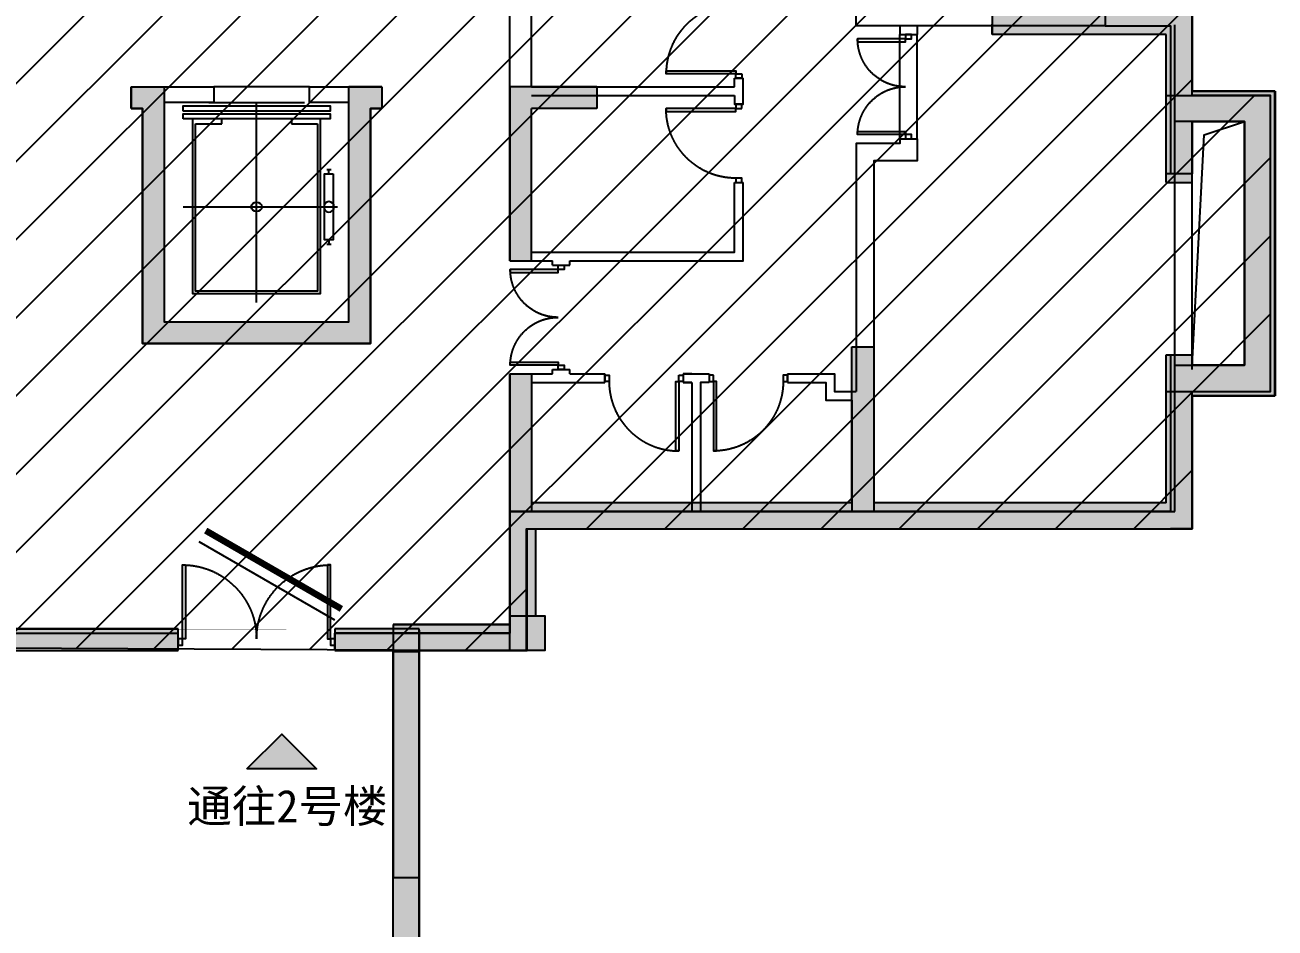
# Model space of a CAD drawing. Header units: millimetres. Extents: x -248992 to 1906102, y -24098 to 332602.
# Drawn here: x 912787 to 927147, y 199823 to 210200 of the extents above; entities that cross this region are included whole.
import ezdxf
from ezdxf.enums import TextEntityAlignment as Align
from ezdxf.xclip import XClip

# ---------------------------------------------------------------- set-up
doc = ezdxf.new("R2010")
doc.units = ezdxf.units.MM
doc.header["$LTSCALE"] = 100
doc.header["$XCLIPFRAME"] = 0
doc.linetypes.add('XG-130-CORE-B1F(right-6900)$0$XG-14CORE-SF$0$X1-CORE-SF$0$HIDDEN2', pattern=[4.762499999999999, 3.175, -1.5875])
for name, color, linetype in [('-ACO-TTLB', 153, 'Continuous'), ('2#-HW-B1F$0$S-HATCH-X', 251, 'Continuous'), ('2#-HW-B1F$0$S-WALL-S', 4, 'Continuous'), ('2#-W-B1F$0$S-COLUMN-S', 2, 'Continuous'), ('2#-W-B1F$0$S-WALL-S', 4, 'Continuous'), ('A-HATCH', 251, 'Continuous'), ('A-ROOM-IDEN', 31, 'Continuous'), ('A-WIND-IDEN', 244, 'Continuous'), ('A6-DK-renfang-B1F$0$-ACO-LINE', 137, 'Continuous'), ('A6-DK-renfang-B1F$0$PUB_HATCH', 8, 'Continuous'), ('A6-DK-renfang-B1F$0$WALL', 9, 'Continuous'), ('A6-W-B1$0$S-WALL-S', 4, 'Continuous'), ('X2-B1F$0$A-CONC', 30, 'Continuous'), ('X2-B1F$0$A-HOLE-FLOR', 242, 'Continuous'), ('X2-B1F$0$A-WALL', 2, 'Continuous'), ('X2-B1F$0$xref(dwg引用图层)', 7, 'Continuous'), ('XA6-130-S-B1F$0$A-CONC', 30, 'Continuous'), ('XA6-130-S-B1F$0$A-DOOR', 190, 'Continuous'), ('XA6-130-S-B1F$0$A-STAIR', 142, 'Continuous'), ('XA6-130-S-B1F$0$A-WALL', 2, 'Continuous'), ('XG-130-CORE-B1F(right-6900)$0$A-DOOR', 190, 'Continuous'), ('XG-130-CORE-B1F(right-6900)$0$A-EVTR', 193, 'Continuous'), ('XG-130-CORE-B1F(right-6900)$0$A-HOLE-FLOR', 242, 'Continuous'), ('XG-130-CORE-B1F(right-6900)$0$A-SILL', 135, 'Continuous'), ('XG-130-CORE-B1F(right-6900)$0$A-STAIR', 142, 'Continuous'), ('XG-130-CORE-B1F(right-6900)$0$A-WALL', 2, 'Continuous'), ('XG-130-CORE-B1F(right-6900)$0$XG-14CORE-SF$0$A-STAIR', 142, 'Continuous'), ('XG-130-CORE-B1F(right-6900)$0$XG-14CORE-SF$0$X1-CORE-SF$0$A-INDEX', 134, 'Continuous'), ('XG-130-CORE-B1F(right-6900)$0$XG-14CORE-SF$0$X1-CORE-SF$0$A-RAIL', 55, 'Continuous'), ('XG-130-CORE-B1F(right-6900)$0$XG-14CORE-SF$0$X1-CORE-SF$0$A-STAIR', 142, 'Continuous'), ('XG-130-CORE-B1F(right-6900)$0$XU-3A-28F-SF$0$A-WIND', 126, 'Continuous'), ('xref(dwg引用图层)', 7, 'Continuous')]:
    doc.layers.add(name, color=color, linetype=linetype)
doc.layers.add('2#-HW-B1F$0$S-EDIT', color=241, linetype='Continuous', plot=False)
doc.layers.add('XG-130-CORE-B1F(right-6900)$0$XG-14CORE-SF$0$X1-CORE-SF$0$-ACO-PLTW', color=220, linetype='XG-130-CORE-B1F(right-6900)$0$XG-14CORE-SF$0$X1-CORE-SF$0$HIDDEN2', plot=False)
doc.styles.add('华文细黑', font='STXIHEI.TTF')

# ---------------------------------------------------------------- blocks, each defined once
blk = doc.blocks.new('*U104')
at = {"linetype": 'ByBlock', "lineweight": -2}
for points in [[(85, 885), (85, 35), (50, 35), (50, 885)], [(1715, 885), (1715, 35), (1750, 35), (1750, 885)], [(0, 35), (50, 35), (50, -35), (0, -35)], [(1750, 35), (1800, 35), (1800, -35), (1750, -35)]]:
    blk.add_lwpolyline(points, close=True, dxfattribs=at)
for centre, start, end in [((50, 35), 0, 90.00000000000001), ((1750, 35), 90.00000000000001, 180)]:
    blk.add_arc(centre, 850, start, end, dxfattribs=at)
blk = doc.blocks.new('*U105')
at = {"linetype": 'ByBlock', "lineweight": -2}
for points in [[(85, 585), (85, 35), (50, 35), (50, 585)], [(1115, 585), (1115, 35), (1150, 35), (1150, 585)], [(0, 35), (50, 35), (50, -35), (0, -35)], [(1150, 35), (1200, 35), (1200, -35), (1150, -35)]]:
    blk.add_lwpolyline(points, close=True, dxfattribs=at)
for centre, start, end in [((50, 35), 0, 90), ((1150, 35), 90, 180)]:
    blk.add_arc(centre, 550, start, end, dxfattribs=at)
blk = doc.blocks.new('*U100')
for points in [[(-900, 35), (-850, 35), (-850, -35), (-900, -35)], [(-50, 35), (0, 35), (0, -35), (-50, -35)], [(-85, -834.9999999999997), (-85, -35), (-50, -35), (-50, -834.9999999999997)]]:
    blk.add_lwpolyline(points, close=True)
blk.add_arc((-50, -35), 800, 180, 269.9999999999999)
blk = doc.blocks.new('*U98')
for points in [[(-815, 834.9999999999997), (-815, 35), (-850, 35), (-850, 834.9999999999997)], [(-850, -35), (-900, -35), (-900, 35), (-850, 35)], [(0, -35), (-50, -35), (-50, 35), (0, 35)]]:
    blk.add_lwpolyline(points, close=True)
blk.add_arc((-850, 35), 800, 7.016709298534877e-15, 90)
blk = doc.blocks.new('*U95')
at = {"linetype": 'ByBlock', "lineweight": -2}
for points in [[(0, -35), (50, -35), (50, 35), (0, 35)], [(1150, -35), (1200, -35), (1200, 35), (1150, 35)], [(85, -585), (85, -35), (50, -35), (50, -585)], [(1115, -585), (1115, -35), (1150, -35), (1150, -585)]]:
    blk.add_lwpolyline(points, close=True, dxfattribs=at)
for centre, start, end in [((50, -35), 270, 0), ((1150, -35), 180, 270)]:
    blk.add_arc(centre, 550, start, end, dxfattribs=at)
blk = doc.blocks.new('XA6-130-S-B1F')
at = {"layer": 'XA6-130-S-B1F$0$A-CONC'}
blk.add_lwpolyline([(32830.00000000006, 110.0000000001164), (34839.99999999988, 110.0000000001164), (34839.99999999988, 1510.000000000087), (42480, 1510.000000000087)], dxfattribs=at)
at = {"layer": 'XA6-130-S-B1F$0$A-STAIR'}
for points in [[(39319.99997197086, 5790.000000000116), (39320.00000934291, 6990.000000000116)], [(39520.00000934291, 5790.000000000116), (39520.00004671491, 6990.000000000116)]]:
    blk.add_lwpolyline(points, dxfattribs=at)
at = {"layer": 'XA6-130-S-B1F$0$A-WALL'}
for points in [[(33129.99999999965, 13189.99999999994), (36830.00000627944, 13189.99999999994), (36830.00000627944, 12090.00000000012), (38769.99999999988, 12090.00000000012), (38769.99999999988, 10289.99999999994), (41679.99999999983, 10289.99999999994), (41679.99999999983, 7090.000000000116), (42429.99999999988, 7090.000000000116), (42429.99999999988, 5388.870048981567)], [(34839.99999999994, 6390.000000000466), (34839.99999999994, 7639.999996917817)], [(35089.99999999994, 6390.000000000466), (35089.99999999994, 7639.999996917817)], [(41679.99999999965, 7090.000000000116), (38819.99999999983, 7090.000000000116), (38819.99999999983, 7290.000000000116)], [(39319.99999999971, 7090.000000000116), (39319.99999999971, 6990.000000000116)], [(39519.99999999971, 7090.000000000116), (39519.99999999971, 6990.000000000116)], [(39319.99999999971, 6990.000000000116), (39519.99999999971, 6990.000000000116)], [(37419.99996679393, 6290.000000000466), (37419.99996679393, 6190.000000000466), (37519.99996679393, 6190.000000000466), (37519.99997049267, 6490.000000000466)], [(37419.9999667941, 6390.000000000466), (37419.9999667941, 6490.000000000466)], [(37419.99996679393, 6490.000000000466), (37519.99996679393, 6490.000000000466)], [(30489.99999169912, 6390), (30489.99999169912, 6140.000000000116)], [(30489.99999169912, 6390), (30869.99999999983, 6390)], [(33370.00000830088, 6390), (32990, 6390)], [(33370.00000830088, 6390), (33370.00000830088, 6140.000000000116)], [(35089.99999999983, 6390.000000000466), (37419.9999667941, 6390.000000000466)], [(30869.99999999983, 6210), (30869.99999999994, 3690), (32989.99999999988, 3690), (32989.99999999988, 6210)], [(35089.99999999983, 6290.000000000466), (37419.9999667941, 6290.000000000466)], [(35089.99999999983, 6290), (37419.9999667941, 6290)], [(37419.9999667941, 6290.000000000466), (37419.9999667941, 6190.000000000466), (37519.9999667941, 6190.000000000466), (37519.9999667941, 6290)], [(30489.99999169912, 6140.000000000116), (30619.99999999988, 6140.000000000116)], [(33370.00000830088, 6140.000000000116), (33240.00000000006, 6140.000000000116)], [(39319.99999999971, 5790.000000000116), (39319.99999999971, 5740.000000000116), (38819.99999999971, 5740.000000000116), (38819.99999999971, 2890)], [(39519.99999999971, 5790.000000000116), (39519.99999999971, 5540.000000000116), (39019.99999999971, 5540.000000000116), (39019.99999999971, 1510.000000000087)], [(39319.99999999971, 5790.000000000116), (39519.99999999971, 5790.000000000116)], [(35089.99999998591, 4490.000000000116), (37419.99996679393, 4490.000000000116), (37419.99996679393, 5290.000000000466)], [(35529.99999438907, 4390.000000000116), (37519.99996679393, 4390.000000000116), (37519.99996679393, 5290.000000000466)], [(37419.99996679393, 5290.000000000466), (37519.99996679393, 5290.000000000466)], [(37419.9999667941, 5290.000000000466), (37519.9999667941, 5290.000000000466)], [(35089.99999998591, 4390.000000000116), (35329.99999438907, 4390.000000000116)], [(35329.99999438907, 4340), (35329.99999438907, 4390.000000000116)], [(35329.99999438907, 4340), (35529.99999438907, 4340)], [(35529.99999438907, 4340), (35529.99999438907, 4390.000000000116)], [(42429.99999999988, 3310.000000000116), (42429.99999999988, 1510.000000000116), (34839.99998877832, 1510.000000000146), (34839.99998877832, 110.0000000001164), (32829.99999999988, 110.0000000001164)], [(34839.99998877849, 3090), (35329.99999438907, 3090)], [(34839.99998877849, 3090), (34839.99998877849, 1510.000000000116)], [(35329.99999438907, 3090), (35329.99999438907, 3140)], [(35329.99999438907, 3140), (35529.99999438907, 3140)], [(35529.99999438907, 3090), (35529.99999438907, 3140)], [(35529.99999438907, 3090), (35929.99999438925, 3090)], [(35929.99999438925, 3090), (35929.99999438925, 2990)], [(36829.99999438925, 3090), (37129.99999438925, 3090)], [(36829.99999438925, 3090), (36829.99999438925, 2990)], [(36929.99999438925, 3090), (36829.99999438925, 3090)], [(37129.99999438925, 3090), (37129.99999438925, 2990)], [(38029.99999438925, 3090), (38029.99999438925, 2990)], [(38029.99999438925, 3090), (38569.99999999971, 3090), (38569.99999999971, 2890), (38819.99999999971, 2890)], [(35089.99999999977, 2990), (35929.99999438925, 2990)], [(35089.99999999977, 2990), (35089.99999999977, 1510.000000000116)], [(36829.99999438925, 2990), (36929.99999438925, 2990)], [(36929.99999438925, 2990), (36829.99999438925, 2990)], [(36929.99999438925, 2990), (36929.99999438925, 1510.000000000116)], [(37129.99999438925, 2990), (37029.99999438925, 2990), (37029.99999438925, 1510.000000000116)], [(38029.99999438925, 2990), (38469.99999999971, 2990), (38469.99999999971, 2790), (38770.00000000012, 2790), (38770.00000000012, 1510.000000000087)], [(11549.99999999994, 110.0000000001455), (13560, 110.0000000001746), (13560, 1510.000000000116), (29020.00001122133, 1510.000000000058), (29020.00001122133, 110.0000000001455), (31030.00000000006, 110.0000000001164)], [(11549.99999999994, -89.99999999985448), (13760, -89.99999999982538), (13760, 1310.000000000116), (28820.00001122133, 1310.000000000058), (28820.00001122133, -89.99999999985448), (31030.00000000006, -89.99999999988358)], [(32830.00000000006, -89.99999999988358), (35039.99999999988, -89.99999999988358), (35039.99999999988, 1310.000000000087), (42680, 1310.000000000087)], [(31029.99999999988, -89.99999999982538), (31029.99999999988, 110.0000000001746)], [(32829.99999999988, -89.99999999982538), (32829.99999999988, 110.0000000001746)]]:
    blk.add_lwpolyline(points, dxfattribs=at)
at = {"layer": 'XA6-130-S-B1F$0$A-DOOR', "rotation": 90}
blk.add_blockref('*U98', (37469.99996679393, 7390.000000000466), dxfattribs=at)
at = {"layer": 'XA6-130-S-B1F$0$A-DOOR', "xscale": -1}
for name, p, rotation in [('*U105', (39419.99999999971, 6990.000000000116), 90), ('*U98', (37469.9999667941, 5290.000000000466), 90), ('*U95', (35429.99999438907, 3140), 270)]:
    blk.add_blockref(name, p, dxfattribs=dict(at, rotation=rotation))
at = {"layer": 'XA6-130-S-B1F$0$A-DOOR'}
blk.add_blockref('*U100', (36829.99999438925, 3040), dxfattribs=at)
at = {"layer": 'XA6-130-S-B1F$0$A-DOOR', "xscale": -1}
for name, p in [('*U100', (37129.99999438925, 3040)), ('*U104', (32829.99999999988, 10.00000000017462))]:
    blk.add_blockref(name, p, dxfattribs=at)
blk = doc.blocks.new('*U111')
for p, q in [((-25, 2.619345e-10), (-25.00000000000003, 500)), ((24.99999999988359, 2.619345e-10), (24.99999999988356, 500))]:
    blk.add_line(p, q)
for points in [[(24.99999999988356, 500), (-25.00000000011645, 500), (-25.00000000011645, 450.0000000000146), (24.99999999988356, 450.0000000000146)], [(24.99999999988356, 500), (-25.00000000011645, 500), (-25.00000000011645, 450.0000000000146), (24.99999999988356, 450.0000000000146)], [(21.99999999988356, 497), (-22.00000000011644, 497), (-22.00000000011644, 453.0000000000146), (21.99999999988356, 453.0000000000146)], [(21.99999999988356, 497), (-22.00000000011644, 497), (-22.00000000011644, 453.0000000000146), (21.99999999988356, 453.0000000000146)], [(15.99999999534339, 395.0000000000073), (12.99999999580905, 395.0000000000073), (12.99999999580905, 398.9013705176549), (-16.00000000488944, 445.0000000000073), (-16.00000000488944, 450.0000000000218), (-13.00000000488944, 450.0000000000073), (-13.00000000488944, 446.0987830509475), (15.99999999580905, 399.9999999995125), (15.99999999580905, 395.0000000000073)], [(15.99999999534339, 295.0000000000073), (12.99999999580905, 295.0000000000073), (12.99999999580905, 298.9013705176549), (-16.00000000488944, 345.0000000000073), (-16.00000000488944, 350.0000000000218), (-13.00000000488944, 350.0000000000073), (-13.00000000488944, 346.0987830509475), (15.99999999580905, 299.9999999995125), (15.99999999580905, 295.0000000000073)], [(15.99999999534339, 195.0000000000073), (12.99999999580905, 195.0000000000073), (12.99999999580905, 198.9013705176549), (-16.00000000488944, 245.0000000000073), (-16.00000000488944, 250.0000000000218), (-13.00000000488944, 250.0000000000073), (-13.00000000488944, 246.0987830509475), (15.99999999580905, 199.9999999995125), (15.99999999580905, 195.0000000000073)], [(15.99999999534339, 95.00000000000728), (12.99999999580905, 95.00000000000728), (12.99999999580905, 98.90137051765487), (-16.00000000488944, 145.0000000000073), (-16.00000000488944, 150.0000000000218), (-13.00000000488944, 150.0000000000073), (-13.00000000488944, 146.0987830509475), (15.99999999580905, 99.99999999951251), (15.99999999580905, 95.00000000000728)], [(24.99999999988359, 0), (-25, 0), (-25, 50), (24.99999999988359, 50)], [(24.99999999988359, 0), (-25, 0), (-25, 50), (24.99999999988359, 50)], [(21.99999999988358, 3), (-22, 3), (-22, 47), (21.99999999988358, 47)], [(21.99999999988358, 3), (-22, 3), (-22, 47), (21.99999999988358, 47)]]:
    blk.add_lwpolyline(points, close=True)
blk = doc.blocks.new('*U112')
for points in [[(-1100, -35), (-1050, -35), (-1050, 35), (-1100, 35)], [(-50, -35), (0, -35), (0, 35), (-50, 35)], [(-85, -1035), (-85, -35), (-50, -35), (-50, -1035)]]:
    blk.add_lwpolyline(points, close=True)
blk.add_arc((-50, -35), 1000, 180, 269.9999999999999)
blk = doc.blocks.new('XG-130-CORE-B1F(right-6900)$0$DT-YL')
for p, q in [((13512.46400672704, 6200), (12412.46400672704, 6200)), ((12962.46400672704, 3900), (12962.46400672701, 6200.000000000004)), ((12562.46400672704, 5955), (12262.46400672701, 5955)), ((12562.46400672704, 6010), (12562.46400672704, 5955)), ((13362.46400672704, 5955), (13362.46400672704, 6010)), ((13662.46400672704, 5955), (13362.46400672704, 5955)), ((12156.46400672701, 5429.999999999956), (12106.46400672701, 5430.000000000015)), ((12131.46400672701, 5379.999999999985), (12131.46400672701, 5430.000000000015)), ((13806.46397721576, 5000), (12031.46400672701, 5000)), ((12131.46400672701, 4620.000000000044), (12131.46400672701, 4570.000000000015)), ((12156.46400672701, 4570.000000000073), (12106.46400672701, 4570.000000000015))]:
    blk.add_line(p, q)
for points in [[(13806.46397721575, 6100), (13806.46397721575, 6160), (12118.46400672704, 6160), (12118.46400672704, 6100)], [(13806.46397721575, 6010), (13806.46397721575, 6070), (12118.46400672704, 6070), (12118.46400672704, 6010)], [(12081.46400672701, 5379.999999999985), (12081.46400672701, 4620.000000000073), (12181.46400672701, 4620.000000000073), (12181.46400672701, 5379.999999999956)]]:
    blk.add_lwpolyline(points, close=True)
for points in [[(12231.46400672701, 6010), (12231.46400672701, 4000), (13693.46400672704, 4000), (13693.46400672704, 6010)], [(12262.46400672701, 5955), (12262.46400672701, 4030), (13662.46400672704, 4030), (13662.46400672704, 5955)]]:
    blk.add_lwpolyline(points)
blk.add_circle((12131.23673400112, 5000.000000000015), 60)
at = {"extrusion": (0, 0, -1)}
blk.add_ellipse((12962.46400672701, 5000), major_axis=(60.06406158313621, 1.263541661968611e-09), ratio=0.9189189187334816, start_param=4.712388980384457, end_param=10.99557428756404, dxfattribs=at)
blk = doc.blocks.new('*U113')
at = {"linetype": 'ByBlock', "lineweight": -2}
for points in [[(322.2361107568195, 257.738636073771), (74.74873734152789, 10.25126265847939), (50, 35), (297.4873734152916, 282.4873734152916)], [(477.7638892431805, 257.738636073771), (725.2512626584721, 10.25126265847939), (750, 35), (502.5126265847084, 282.4873734152916)], [(0, 35), (50, 35), (50, -35), (0, -35)], [(800, 35), (750, 35), (750, -35), (800, -35)]]:
    blk.add_lwpolyline(points, close=True, dxfattribs=at)
for centre, start, end in [((50, 35), 0, 45.0000000003684), ((750.0000000000001, 35), 134.9999999999263, 180)]:
    blk.add_arc(centre, 350.0000000010794, start, end, dxfattribs=at)
blk = doc.blocks.new('XG-130-CORE-B1F(right-6900)')
at = {"const_width": 0.25}
blk.add_lwpolyline([(8239.6250248992, 9009.888601493614, 1), (8240.3750248992, 9009.888601493614, 1)], format="xyb", close=True, dxfattribs=at)
at = {"layer": 'XG-130-CORE-B1F(right-6900)$0$A-HOLE-FLOR'}
blk.add_lwpolyline([(8940.000006630959, 11989.99999999953), (9550.000000014377, 11989.99999999953), (9550.000000014377, 9269.99999999941), (8940.000006630959, 9269.99999999941)], close=True, dxfattribs=at)
blk.add_lwpolyline([(9550.000000014377, 11989.99999999953), (9072.907532462355, 11849.04752822249), (8940.000006630959, 9289.99999999941)], dxfattribs=at)
at = {"layer": 'XG-130-CORE-B1F(right-6900)$0$A-SILL'}
for points in [[(8995.000000000058, 9010), (9495.000000000058, 9010)], [(8995.000000000058, 8910), (9495.000000000058, 8910)]]:
    blk.add_lwpolyline(points, dxfattribs=at)
at = {"layer": 'XG-130-CORE-B1F(right-6900)$0$A-STAIR'}
for points in [[(10850, 9010), (9750, 9010)], [(10039.99999998591, 6390.000000000007), (11139.99999998591, 6390.000000000007)]]:
    blk.add_lwpolyline(points, dxfattribs=at)
at = {"layer": 'XG-130-CORE-B1F(right-6900)$0$A-WALL'}
for p, q in [((12659.99999999974, 14759.99999999999), (12660.00000000582, 12290.00000000024)), ((12360, 14459.99999999999), (12360.00000000006, 9189.999999999993)), ((10900, 9190), (10900, 9010)), ((11000, 9090), (11000, 8910)), ((10850, 9010), (10850, 8910))]:
    blk.add_line(p, q, dxfattribs=at)
for points in [[(8689.99999998536, 11740.00000000017), (8689.99999998536, 12290.00000000006), (9450, 12290), (9450, 14760), (12659.99999999974, 14759.99999999999)], [(12360, 14459.99999999999), (9750, 14460), (9750, 8990)], [(9495.000000000058, 9010), (9550.000000000116, 9010), (9550.000000000116, 11990), (8940, 11990), (8940, 9010.000000000007), (8995.000000000058, 9010), (8995.000000000058, 8909.999999997788)], [(12560.00000000006, 11990.00000000007), (12560.00000000006, 9400.000000000116)], [(12360.00000000006, 9189.999999999993), (10900, 9190)], [(11909.99999999994, 7690), (11909.99999999994, 7990), (12010.00000000006, 7990), (12010.00000000006, 7890), (13059.99999999994, 7890), (13059.99999999994, 9019.999999999993), (12010.00000000006, 9020), (12010.00000000006, 8790), (11910.00000000006, 8790), (11910.00000000006, 9090), (11000, 9090)], [(9390.000000000058, 7890), (8940.000000000058, 7890), (8940.000000000058, 7989.999999999913), (8840.000000000058, 7990), (8840.000000000058, 7890), (8240.000000000058, 7890), (8240.000000000058, 9020.000000000116), (8840.000000000058, 9020.000000000116), (8840.000000000058, 8790), (8940.000000000058, 8790), (8940.000000000058, 8909.999999997788), (8995.000000000058, 8909.999999997788)], [(9495.000000000058, 9010), (9495.000000000058, 8910), (9750, 8910), (9750, 8990), (9750, 8990)], [(10900, 9010), (10850, 9010)], [(11000, 8910), (10850, 8910)], [(11709.99999998591, 6390.000000000007), (11139.99999998591, 6390.000000000007), (11139.99999998591, 6210.000000000007), (11709.99999998568, 6210.000000000007), (11709.99999998568, 3690.000000000487), (9589.999999985681, 3690.000000000487), (9589.999999985681, 6210.000000000007), (10039.99999998591, 6210.000000000007), (10039.99999998591, 6390.000000000007), (9589.999999985914, 6390.000000000007)], [(12090.00000830085, 6140.000000000487), (11959.99999998568, 6140.000000000487), (11959.99999998568, 3440.000000000487), (9339.999999985681, 3440.000000000487), (9339.999999985681, 6140.000000000487), (9209.999991699093, 6140.000000000487)]]:
    blk.add_lwpolyline(points, dxfattribs=at)
at = {"layer": 'XG-130-CORE-B1F(right-6900)$0$XG-14CORE-SF$0$A-STAIR'}
for p, q in [((8840.000000000058, 8790), (8840.000000000058, 7989.999999999913)), ((8940.000000000058, 7989.999999999913), (8940.000000000058, 8789.999999997788)), ((11910.00000000006, 7990), (11910.00000000006, 8789.999999997788)), ((12010.00000000006, 8790), (12010.00000000006, 7990))]:
    blk.add_line(p, q, dxfattribs=at)
at = {"layer": 'XG-130-CORE-B1F(right-6900)$0$XG-14CORE-SF$0$X1-CORE-SF$0$-ACO-PLTW'}
blk.add_line((11180, 13175), (10930, 13175), dxfattribs=at)
blk.add_lwpolyline([(10930, 13175), (10930, 10475), (11180, 10475), (11180, 13175)], dxfattribs=at)
at = {"layer": 'XG-130-CORE-B1F(right-6900)$0$XG-14CORE-SF$0$X1-CORE-SF$0$A-INDEX'}
for points in [[(12360.00000000006, 12222.18369338271), (11814.95190414216, 11907.50000231306), (11691.87238760805, 12009.64508891106), (11808.12761239224, 11730.35491108894), (11685.04809621233, 11832.49999759055), (11130, 11512.04280314368)], [(12360.00000000006, 12279.91872150363), (11773.92539866758, 11941.54836448183)], [(11730.62412925379, 11916.54836284777), (11130, 11569.7778312646)]]:
    blk.add_lwpolyline(points, dxfattribs=at)
at = {"layer": 'XG-130-CORE-B1F(right-6900)$0$XG-14CORE-SF$0$X1-CORE-SF$0$A-RAIL'}
for points in [[(10905, 10450), (11205.00000000006, 10450), (11205.00000000012, 13200), (10905, 13200)], [(10955, 10500), (11155, 10500), (11155, 13150), (10955, 13150)]]:
    blk.add_lwpolyline(points, close=True, dxfattribs=at)
at = {"layer": 'XG-130-CORE-B1F(right-6900)$0$XG-14CORE-SF$0$X1-CORE-SF$0$A-STAIR'}
for p, q in [((10955, 13125), (11155, 13125)), ((10980, 10525), (10980, 13124.99999999999)), ((11130, 10525), (11130, 13124.99999999999)), ((11205.00000000012, 13125), (12360, 13125)), ((11130, 12865), (11155, 12865)), ((11205.00000000012, 12865), (12360, 12865)), ((9750, 12605), (10905, 12605)), ((10955, 12605), (10980, 12605)), ((11130, 12605), (11155, 12605)), ((11205.00000000012, 12605), (12360, 12605)), ((9750, 12345), (10905, 12345)), ((10955, 12345), (10980, 12345)), ((11130, 12345), (11155, 12345)), ((11205.00000000012, 12345), (12360, 12344.99999999999)), ((9750, 12085), (10905, 12085)), ((10955, 12085), (10980, 12085)), ((11205.00000000012, 12085), (12022.39089912327, 12085)), ((12122.39089287777, 12084.99999999999), (12360.00000000006, 12084.99999999999)), ((9750, 11825), (10905, 11825)), ((10955, 11825), (10980, 11825)), ((11130, 11825), (11155, 11825)), ((11205.00000000012, 11825), (11572.05772665609, 11825)), ((11205.00000000009, 11825), (11572.05772665606, 11824.99999999999)), ((11672.05772041058, 11824.99999999999), (11694.08520319819, 11824.99999999999)), ((11768.73136089541, 11824.99999999999), (12360.00000000006, 11824.99999999999)), ((9750, 11565), (10905, 11565)), ((10955, 11565), (10980, 11565)), ((11130, 11565), (11155, 11565)), ((11205.00000000006, 11565), (12360.00000000006, 11565.00000000005)), ((9750, 11305), (10905, 11305)), ((10955, 11305), (10980, 11305)), ((11130, 11305), (11155, 11305)), ((11205.00000000006, 11305), (12360.00000000006, 11305.00000000005)), ((9750, 11045), (10905, 11045)), ((10955, 11045), (10980, 11045)), ((11130, 11045), (11155, 11045)), ((11205.00000000006, 11045), (12360.00000000006, 11045.00000000005)), ((11130, 10785), (11155, 10785)), ((11205.00000000006, 10785), (12360.00000000006, 10785.00000000005)), ((10955, 10525), (11155, 10525)), ((11205.00000000006, 10525), (12360.00000000012, 10525.00000000005))]:
    blk.add_line(p, q, dxfattribs=at)
at = {"layer": 'XG-130-CORE-B1F(right-6900)$0$XG-14CORE-SF$0$X1-CORE-SF$0$A-STAIR', "linetype": 'XG-130-CORE-B1F(right-6900)$0$XG-14CORE-SF$0$X1-CORE-SF$0$HIDDEN2'}
for points in [[(10900, 13755), (11200, 13755)], [(11200, 9375), (10900, 9375)]]:
    blk.add_lwpolyline(points, dxfattribs=at)
for centre, start, end in [((10900, 12605), 90, 180), ((11200, 12605), 0, 90), ((10900, 10525), 180, 270), ((11200, 10525), 270, 0)]:
    blk.add_arc(centre, 1150, start, end, dxfattribs=at)
at = {"layer": 'XG-130-CORE-B1F(right-6900)$0$A-DOOR'}
for name, p, rotation in [('*U112', (9750, 8960), 180), ('*U113', (11960, 7990), 90)]:
    blk.add_blockref(name, p, dxfattribs=dict(at, rotation=rotation))
at = {"layer": 'XG-130-CORE-B1F(right-6900)$0$A-DOOR', "xscale": -1, "rotation": 270}
blk.add_blockref('*U113', (8890.000000000058, 7989.999999999956), dxfattribs=at)
at = {"layer": 'XG-130-CORE-B1F(right-6900)$0$A-EVTR'}
blk.add_blockref('XG-130-CORE-B1F(right-6900)$0$DT-YL', (-2312.464006727037, 10), dxfattribs=at)
at = {"layer": 'XG-130-CORE-B1F(right-6900)$0$XU-3A-28F-SF$0$A-WIND', "rotation": 90}
blk.add_blockref('*U111', (9495.000000000058, 8960.000000000058), dxfattribs=at)
blk = doc.blocks.new('X2-B1F')
at = {"layer": 'X2-B1F$0$A-CONC'}
blk.add_lwpolyline([(42480, 3190.00000000008), (42480, 3190.00000000008), (43279.99999999988, 3190.00000000008), (43279.99999999988, 5990.00000000008), (42480, 5990.00000000008), (42479.99999999982, 7099.999999999505)], dxfattribs=at)
at = {"layer": 'X2-B1F$0$A-HOLE-FLOR', "linetype": 'ByBlock'}
blk.add_lwpolyline([(42680, 5990.00000000008), (43279.99999999988, 5990.00000000008), (43279.99999999988, 3190.00000000008), (42680, 3190.00000000008)], close=True, dxfattribs=at)
blk.add_lwpolyline([(42679.99999999976, 3190.00000000008), (42815.84023174676, 5837.779327366661), (43279.99999999988, 5990.00000000008)], dxfattribs=at)
at = {"layer": 'X2-B1F$0$A-WALL'}
for points in [[(42479.99999999982, 1510.00000000008), (42479.99999999982, 5990.00000000008)], [(42679.99999999982, 3140.00000000008), (42679.99999999982, 5990.00000000008)]]:
    blk.add_lwpolyline(points, dxfattribs=at)
ref = blk.add_blockref('XA6-130-S-B1F', (0, 0))
XClip(ref).set_block_clipping_path([(34177.236648056685, 14900), (34177.236648056685, 12290.00001685891), (36830.00000627947, 12290.000016858918), (36830.00000627947, 14900), (43579.999999999985, 14900), (43579.999999999985, -1000), (29080.0000112215, -996.3937731325314), (29080.0000112215, 1845.1057313227793), (13499.99999999889, 1845.1057313227793), (13499.99999999889, -1000), (9347.704161078462, -1000), (9347.704161078462, 6200), (8039.999991850113, 6199.9999997983505), (8040.000000000033, 9210), (8740.00002324994, 9210), (8740.000000000004, 12310), (9550.000000000004, 12310), (9550.000000000004, 14900)])
at = {"layer": 'X2-B1F$0$xref(dwg引用图层)', "xscale": -1}
blk.add_blockref('XG-130-CORE-B1F(right-6900)', (42579.99999999999, 0), dxfattribs=at)
blk = doc.blocks.new('2#-HW-B1F')
at = {"layer": '2#-HW-B1F$0$S-HATCH-X'}
for points in [[(22280.00000001307, 9020.000000000058), (22579.99999999965, 9020.000000000175), (22579.99999999965, 9270.000000000116), (22280.00000001307, 9270.000000000116), (22280.00000001307, 10190), (24839.99999999988, 10190.00000000009), (24839.99999999988, 9020.000000004831), (25139.99999999988, 9020.000000004831), (25139.99999999988, 11990.00000000012), (30219.9999999998, 11990.00000000006), (30219.99999999971, 14459.99999999141), (32829.9999999998, 14460), (32829.99999999965, 11990.00000000012), (33639.99999999988, 11990.00000000012), (33640.00000000047, 11809.99999989633), (33890.00000000047, 11809.99999989633), (33889.99999999988, 12290.00000000012), (33179.99999999971, 12290.00000000012), (33179.99999999971, 13189.99999990122), (36879.99999999971, 13189.99999990122), (36879.99999999971, 11990.00000000012), (38719.99999999988, 11990.00000000012), (38719.99999999988, 9020.000000000116), (39019.99999999985, 9020.000000000116), (39019.99999999988, 10190), (41579.99999999983, 10190), (41579.99999999983, 9270.000000000116), (41279.99999999953, 9270.000000000116), (41279.99999999965, 9020.000000000116), (41579.99999999983, 9020.000000000116), (41579.99999999983, 7290), (40379.99999999965, 7290.000000000116), (40379.99999999965, 6989.999999999971), (42379.99999999953, 6989.999999999971), (42380.00000000023, 5389.999999818567), (42679.99999999988, 5389.999999818567), (42680.00000000035, 5990.000000000116), (43279.99999999971, 5989.999999999709), (43279.99999999971, 3189.999999999505), (42679.99999999988, 3189.999999999505), (42679.99999999977, 3310.000000000116), (42379.99999999983, 3310.000000000116), (42379.99999999983, 1610.000000000116), (39019.99999999985, 1610.000000000116), (39020.0000000032, 3399.999999853666), (38770.0000000032, 3399.999999853666), (38770.00000000035, 1610.000000000116), (35089.99999999985, 1610.000000000116), (35089.99999999884, 3089.99999988635), (34839.99999999965, 3089.99999988635), (34839.99999999988, 310.0000000001164), (35140.00000000591, 310.0000000001164), (35140.00000000591, 1310.000000000116), (42679.99999999988, 1310.000000000116), (42679.99999999988, 2839.999999999505), (43629.99999999971, 2839.999999999505), (43629.99999999971, 6339.999999999505), (42679.99999999988, 6339.999999999767), (42679.99999999983, 7290), (41879.99999999983, 7290), (41879.99999999983, 10490.00000000009), (39019.99999999985, 10490), (39019.99999999988, 12290.00000000015), (37229.99999999971, 12290.00000000012), (37229.99999999971, 13539.99999990119), (33179.99999999971, 13539.99999990122), (33180, 14810), (29869.99999999983, 14809.99999999144), (29870.00000000047, 12290.00000000009), (24839.99999999988, 12290.00000000012), (24839.99999999988, 10490.00000000009), (21979.99999999965, 10490), (21979.99999999919, 7300), (20600.00000000058, 7300.000000005733), (20599.99999998667, 10490.00000000009), (17739.99999999985, 10490.00000000009), (17739.99999999985, 12290.00000000003), (12709.99999999994, 12290), (12709.99999999994, 14810), (9500.000000000262, 14810), (9500.000000000262, 14459.99999992319), (699.9999999998254, 14460), (699.9999999998254, 12440), (-150.0000000000873, 12440), (-150, 7340.000000000116), (-1062.883529211074, 7340.000000000116), (-1062.883529211074, 7040.000000000116), (199.9999999999127, 7040.000000000116), (199.9999999999127, 12089.99999999994), (999.9999999963911, 12089.99999999994), (999.9999999998254, 14160), (9500.000000000262, 14160), (9500.000000000116, 12290), (8689.999999999884, 12290.00000000012), (8689.999999999884, 11810.00000000012), (8939.999999999884, 11810.00000000012), (8939.999999999884, 12040.00000000012), (9750.000000000116, 12040.00000000012), (9750.000000000116, 14459.99999992401), (12359.99999999977, 14460), (12359.99999999977, 11990.00000000012), (17439.99999999985, 11990), (17439.99999999991, 9020.000000004831), (17739.99999999985, 9020.000000004831), (17739.99999999988, 10190.00000000009), (20299.99999999886, 10190.00000000009), (20299.99999999499, 9270.000000000116), (20000.00000000012, 9270.000000000116), (20000.00000000012, 9020.000000000175), (20299.99999999392, 9020.000000000058), (20299.99999998542, 7000), (22280.00000001307, 7000)], [(33239.99999999988, 6140.000000000116), (33369.99999999988, 6140.000000000116), (33369.99999999988, 6390.000000000116), (32989.99999999988, 6390.000000000116), (32989.99999999988, 3690.000000000116), (30869.99999999988, 3690.000000000116), (30869.99999999988, 6390.000000000116), (30489.99999999988, 6390.000000000116), (30489.99999999988, 6140.000000000116), (30619.99999999988, 6140.000000000116), (30619.99999999988, 3440.000000000116), (33239.99999999988, 3440.000000000116)], [(35089.99999999965, 6139.999999902677), (35839.99999999988, 6139.999999902677), (35839.99999999988, 6390.000000000466), (34839.99999999977, 6390.000000000466), (34839.99999999977, 4390.000000000466), (35089.99999999965, 4390.000000000466)], [(35239.99999999988, 310.0000000001164), (34839.99999999988, 310.0000000001164), (34839.99999999988, -89.99999999988358), (35239.99999999988, -89.99999999988358)], [(34839.99999999988, 210.0000000001164), (33800.00000018461, 210.0000000001164), (33500.00000018461, 210.0000000001164), (33500.00000018461, -2696.849811720953), (33800.00000018461, -2696.849811720953), (33800.00000018461, -89.99999999988358), (34839.99999999988, -89.99999999988358)]]:
    blk.add_hatch(color=256, dxfattribs=at).paths.add_polyline_path(points)
at = {"layer": '2#-HW-B1F$0$S-EDIT'}
for p, q in [((40379.99999999965, 7290.000000000116), (40379.99999999965, 6989.999999999971)), ((42679.99999999988, 7290.000000000116), (42679.99999999988, 6339.999999999767)), ((42379.99999999953, 6989.999999999971), (40379.99999999965, 6989.999999999971)), ((42380.00000000023, 5389.999999818567), (42379.99999999953, 6989.999999999971)), ((30489.99999999988, 6140.000000000116), (30489.99999999988, 6390.000000000116)), ((30489.99999999988, 6390.000000000116), (30869.99999999988, 6390.000000000116)), ((30869.99999999988, 6390.000000000116), (30869.99999999988, 3690.000000000116)), ((32989.99999999988, 6390.000000000116), (33369.99999999988, 6390.000000000116)), ((32989.99999999988, 3690.000000000116), (32989.99999999988, 6390.000000000116)), ((33369.99999999988, 6390.000000000116), (33369.99999999988, 6140.000000000116)), ((35839.99999999988, 6390.000000000466), (34839.99999999977, 6390.000000000466)), ((34840.00000000282, 4390.000000000466), (34840.00000000265, 6390.000000000466)), ((35839.99999999988, 6390.000000000466), (35839.99999999988, 6139.999999902677)), ((42679.99999999988, 6339.999999999447), (43629.99999999971, 6339.999999999505)), ((43629.99999999971, 6339.999999999505), (43629.99999999971, 2839.999999999505)), ((30619.99999999988, 6140.000000000116), (30489.99999999988, 6140.000000000116)), ((30619.99999999988, 3440.000000000116), (30619.99999999988, 6140.000000000116)), ((33369.99999999988, 6140.000000000116), (33239.99999999988, 6140.000000000116)), ((33239.99999999988, 6140.000000000116), (33239.99999999988, 3440.000000000116)), ((35089.99999999965, 4390.000000000466), (35089.99999999965, 6140.000000000116)), ((35839.99999999988, 6139.999999902677), (35089.99999999965, 6139.999999902677)), ((42680.00000000035, 5990.000000000116), (43279.99999999971, 5989.999999999709)), ((42679.99999999988, 5990.000000000116), (42679.99999999988, 5389.999999818567)), ((43279.99999999971, 5989.999999999709), (43279.99999999971, 3189.999999999505)), ((42680.00000000061, 5389.999999818567), (42380.00000000023, 5389.999999818567)), ((34839.99999999977, 4390.000000000466), (35089.99999999965, 4390.000000000466)), ((30869.99999999988, 3690.000000000116), (32989.99999999988, 3690.000000000116)), ((33239.99999999988, 3440.000000000116), (30619.99999999988, 3440.000000000116)), ((38770.00000000035, 1610.000000000116), (38770.0000000032, 3399.999999853666)), ((38770.0000000032, 3399.999999853666), (39020.0000000032, 3399.999999853666)), ((39019.99999999985, 3399.999999853666), (39019.99999999985, 1610.000000000116)), ((42379.99999999983, 1610.000000000116), (42379.99999999983, 3310.000000000116)), ((42379.99999999983, 3310.000000000116), (42679.99999999977, 3310.000000000116)), ((42679.99999999988, 3310.000000000116), (42679.99999999988, 3189.999999999505)), ((43279.99999999971, 3189.999999999505), (42679.99999999977, 3189.999999999505)), ((34839.99999999884, 3089.99999988635), (35089.99999999884, 3089.99999988635)), ((34840.0000000032, 310.0000000001164), (34840.00000000294, 3089.99999988635)), ((35089.99999999884, 3089.99999988635), (35089.99999999985, 1610.000000000116)), ((43629.99999999971, 2839.999999999505), (42679.99999999988, 2839.999999999505)), ((42679.99999999988, 2839.999999999505), (42679.99999999988, 1310.000000000116)), ((38770.00000000035, 1610.000000000116), (35089.99999999985, 1610.000000000116)), ((42379.99999999983, 1610.000000000116), (39019.99999999997, 1610.000000000116)), ((35140.00000000591, 310.0000000001164), (35140.00000000591, 1310.000000000116)), ((35140.00000000591, 1310.000000000116), (42679.99999999988, 1310.000000000116)), ((34839.99999999988, 310.0000000001164), (35140.00000000591, 310.0000000001164)), ((33500.00000018461, 210.0000000001164), (33500.00000018461, -2696.849811720953)), ((33500.00000018461, 210.0000000001164), (34839.99999999988, 210.0000000001164)), ((34839.99999999988, -89.99999999988358), (33800.00000018461, -89.99999999988358)), ((33800.00000018461, -89.99999999988358), (33800.00000018461, -2696.849811720953)), ((33500.00000018461, -2696.849811720953), (33800.00000018461, -2696.849811720953))]:
    blk.add_line(p, q, dxfattribs=at)
blk.add_lwpolyline([(34839.99999999988, 310.0000000001164), (35239.99999999988, 310.0000000001164), (35239.99999999988, -89.99999999988358), (34839.99999999988, -89.99999999988358)], close=True, dxfattribs=at)
at = {"layer": '2#-HW-B1F$0$S-WALL-S', "color": 0, "linetype": 'ByBlock', "lineweight": -2}
blk.add_line((42679.99999999977, 1310.000000000116), (42429.99999999988, 1310.000000000116), dxfattribs=at)
blk = doc.blocks.new('2#-W-B1F')
at = {"layer": '2#-W-B1F$0$S-COLUMN-S'}
blk.add_lwpolyline([(34840, 310.0000000001164), (35240, 310.0000000001164), (35240, -89.99999999988358), (34840, -89.99999999988358)], close=True, dxfattribs=at)
at = {"layer": '2#-W-B1F$0$S-WALL-S', "color": 0, "linetype": 'ByBlock', "lineweight": -2}
for p, q in [((42680, 7290.000000000116), (42680, 6339.999999999767)), ((40379.99999999953, 6989.999999999971), (40379.99999999953, 7110.000000000116)), ((42379.99999999953, 6989.999999999971), (40379.99999999953, 6989.999999999971)), ((42380, 5389.999999818567), (42379.99999999953, 6989.999999999971)), ((30490, 6140.000000000116), (30490, 6390.000000000116)), ((30490, 6390.000000000116), (30870, 6390.000000000116)), ((30870, 6390.000000000116), (30870, 3690.000000000116)), ((32990, 6390.000000000116), (33370, 6390.000000000116)), ((32990, 3690.000000000116), (32990, 6390.000000000116)), ((33370, 6390.000000000116), (33370, 6140.000000000116)), ((35840, 6390.000000000466), (34840, 6390.000000000466)), ((34840, 6390.000000000466), (34840, 4390.000000000466)), ((35840, 6390.000000000466), (35840, 6139.999999902677)), ((43629.99999999953, 6339.999999999505), (42680, 6339.999999999447)), ((42680, 6339.999999999767), (43629.99999999953, 6339.999999999185)), ((43629.99999999953, 2839.999999999505), (43629.99999999953, 6339.999999999505)), ((43629.99999999953, 6339.999999999185), (43629.99999999953, 2839.999999999505)), ((30620, 6140.000000000116), (30490, 6140.000000000116)), ((30620, 3440.000000000116), (30620, 6140.000000000116)), ((33370, 6140.000000000116), (33240, 6140.000000000116)), ((33240, 6140.000000000116), (33240, 3440.000000000116)), ((35840, 6139.999999902677), (35089.99999999953, 6139.999999902677)), ((35089.99999999953, 4390.000000000466), (35089.99999999953, 6140.000000000116)), ((42680.00000000047, 5990.000000000116), (43279.99999999953, 5989.999999999709)), ((42680.00000000047, 5990.000000000116), (42680.00000000047, 5389.999999818567)), ((43279.99999999953, 5989.999999999709), (43279.99999999953, 3189.999999999505)), ((42680.00000000047, 5389.999999818567), (42380, 5389.999999818567)), ((34840, 4390.000000000466), (35089.99999999953, 4390.000000000466)), ((30870, 3690.000000000116), (32990, 3690.000000000116)), ((33240, 3440.000000000116), (30620, 3440.000000000116)), ((38770.00000000047, 1610.000000000116), (38770.00000000326, 3399.999999853666)), ((38770.00000000326, 3399.999999853666), (39020.00000000326, 3399.999999853666)), ((39020.00000000326, 3399.999999853666), (39020, 1610.000000000116)), ((42380, 1610.000000000116), (42380, 3310.000000000116)), ((42380, 3310.000000000116), (42680, 3310.000000000116)), ((42680, 3310.000000000116), (42680, 3189.999999999505)), ((43279.99999999953, 3189.999999999505), (42680, 3189.999999999505)), ((34839.99999999953, 1610.000000000116), (34839.9999999986, 3089.99999988635)), ((34839.9999999986, 3089.99999988635), (35089.9999999986, 3089.99999988635)), ((35089.9999999986, 3089.99999988635), (35090, 1610.000000000116)), ((42680, 1310.000000000116), (42680, 2839.999999999505)), ((42680, 2839.999999999505), (43629.99999999953, 2839.999999999505)), ((43629.99999999953, 2839.999999999505), (42680, 2839.999999999505)), ((42680, 2839.999999999505), (42680, 1310.000000000116)), ((42680, 2839.999999999505), (42680, 1310.000000000116)), ((34840, 1610.000000000116), (34840, 310.0000000001164)), ((38770.00000000047, 1610.000000000116), (35090, 1610.000000000116)), ((42380, 1610.000000000116), (39020, 1610.000000000116)), ((35140.00000000605, 310.0000000001164), (35140.00000000605, 1310.000000000116)), ((35140.00000000605, 1310.000000000116), (42680, 1310.000000000116)), ((42680, 1310.000000000116), (42430, 1310.000000000116)), ((33500.0000001844, 210.0000000001164), (33500.0000001844, -2696.849811720953)), ((33800.0000001844, 210.0000000001164), (33500.0000001844, 210.0000000001164)), ((34840, 210.0000000001164), (33800.0000001844, 210.0000000001164)), ((34840, -89.99999999988358), (33800.0000001844, -89.99999999988358)), ((33800.0000001844, -89.99999999988358), (33800.0000001844, -2696.849811720953)), ((33800.0000001844, -89.99999999988358), (34840, -89.99999999988358)), ((33500.0000001844, -2696.849811720953), (33800.0000001844, -2696.849811720953))]:
    blk.add_line(p, q, dxfattribs=at)
blk = doc.blocks.new('BF1')
at = {"layer": 'xref(dwg引用图层)'}
for name in ['2#-HW-B1F', '2#-W-B1F']:
    blk.add_blockref(name, (141300, 203100), dxfattribs=at)
blk = doc.blocks.new('A6-W-B1', base_point=(85957.39729076534, 40189.84462049964))
at = {"layer": 'A6-W-B1$0$S-WALL-S'}
blk.add_lwpolyline([(260757.3972911354, 243189.8446204996), (261057.3972911354, 243189.8446204996), (261057.3972911349, 205249.844618932), (260337.3972908625, 205249.8446188412), (260337.3972908625, 205549.8446188412), (260757.3972992725, 205549.844618932)], close=True, dxfattribs=at)
blk = doc.blocks.new('A6-DK-renfang-B1F')
at = {"layer": 'A6-DK-renfang-B1F$0$PUB_HATCH'}
for points in [[(183680.0000008121, 209390.0000001004), (183980.0000008121, 209090.0000001091), (184580.0000008186, 209090.0000001091), (184880.0000008186, 209390.0000001004)], [(183980.0000008186, 208390.0000001038), (183980.0000008121, 209090.0000001091), (183680.0000008121, 209390.0000001004), (183680.0000008186, 208390.0000001038)], [(184580.0000008186, 206290.0000001091), (184880.0000008186, 205990.0000001004), (184880.0000008186, 209390.0000001004), (184580.0000008186, 209090.0000001091)], [(183680.0000008189, 205990.0000001004), (183980.0000008189, 206290.0000001091), (183980.0000008186, 206410.0000001038), (183680.0000008186, 206410.0000001038)], [(183980.0000008189, 206290.0000001091), (183680.0000008189, 205990.0000001004), (184880.0000008186, 205990.0000001004), (184580.0000008186, 206290.0000001091)], [(170218.2128330814, 203009.9999999986), (172329.9999994521, 203009.9999999982), (172329.9999994521, 203259.9999999986), (170218.2128330814, 203259.9999999986)], [(175100.0000000253, 203259.9999999987), (174129.9999994521, 203259.9999999986), (174129.9999994521, 203009.9999999979), (174800.0000000258, 203009.9999999977)], [(175000.0000000249, 192684.9999992149), (175100.0000000254, 192809.9999992143), (175100.0000000253, 203259.9999999987), (174800.0000000258, 203009.9999999977), (174800.0000000251, 192684.9999992163)]]:
    blk.add_hatch(color=256, dxfattribs=at).paths.add_polyline_path(points)
at = {"color": 0, "extrusion": (0, 0, -1)}
blk.add_line((174129.9999994352, 203359.9999999893), (172571.1542726234, 204259.9999999892), dxfattribs=at)
at = {"color": 0, "extrusion": (0, 0, -1), "const_width": 74.99999999999999}
blk.add_lwpolyline([(-174204.9999994352, 203489.9038105569), (-172646.1542726231, 204389.9038105569)], dxfattribs=at)
at = {"layer": 'A6-DK-renfang-B1F$0$-ACO-LINE', "color": 3, "const_width": 20}
blk.add_lwpolyline([(122449.9999998389, 203150), (135049.9999998184, 203150.0000000284), (135050.0000007385, 205149.8886791314), (137000.0000008987, 205149.8886791314), (136999.9999999786, 203150.0000000331), (141199.9999992875, 203150.0053321426), (141199.9999992941, 210390.0053305938), (142000.0000000009, 210389.999998434), (141999.9999999646, 212370.0000012736), (145159.9999995111, 212370.0000016685), (145160.0000021271, 212140.1113152201), (146810, 212140.1113150814), (146810.0000008186, 206160.0000001038), (149040.0000008186, 206160.0000001038), (149039.9999731444, 203260.0000000335), (175100.0000000251, 203252.5795212924), (175099.9999998389, 181609.9999544793)], dxfattribs=at)
at = {"layer": 'A6-DK-renfang-B1F$0$WALL', "color": 3}
for p, q in [((183680.0000008121, 209390.0000001004), (184880.0000008186, 209390.0000001004)), ((183680.0000008186, 208390.0000001038), (183680.0000008121, 209390.0000001004)), ((184880.0000008186, 205990.0000001004), (184880.0000008186, 209390.0000001004)), ((183980.0000008121, 209090.0000001091), (184580.0000008186, 209090.0000001091)), ((183980.0000008186, 208390.0000001038), (183980.0000008121, 209090.0000001091)), ((184580.0000008186, 206290.0000001091), (184580.0000008186, 209090.0000001091)), ((183680.0000008186, 208390.0000001038), (183980.0000008186, 208390.0000001038)), ((183680.0000008189, 205990.0000001004), (183680.0000008186, 206410.0000001038)), ((183680.0000008186, 206410.0000001038), (183980.0000008186, 206410.0000001038)), ((183980.0000008189, 206290.0000001091), (183980.0000008186, 206410.0000001038)), ((183980.0000008189, 206290.0000001091), (184580.0000008186, 206290.0000001091)), ((183680.0000008189, 205990.0000001004), (184880.0000008186, 205990.0000001004)), ((172329.9999994521, 203259.9999999986), (170218.2128330814, 203259.9999999986)), ((172329.9999994521, 203009.9999999982), (172329.9999994521, 203259.9999999986)), ((175100.0000000253, 203259.9999999987), (174129.9999994521, 203259.9999999986)), ((174129.9999994521, 203259.9999999986), (174129.9999994521, 203009.9999999979)), ((175100.0000000254, 192809.9999992143), (175100.0000000253, 203259.9999999987)), ((170218.2128330814, 203009.9999999986), (172329.9999994521, 203009.9999999982)), ((174129.9999994521, 203009.9999999979), (174800.0000000258, 203009.9999999977)), ((174800.0000000251, 192684.9999992163), (174800.0000000258, 203009.9999999977))]:
    blk.add_line(p, q, dxfattribs=at)
blk = doc.blocks.new('dttc')
at = {"layer": 'A-HATCH'}
h = blk.add_hatch(dxfattribs=at)
h.set_pattern_fill('ANSI31', color=256, scale=200)
h.set_pattern_definition([(45, (0, 0), (-449.0128060534576, 449.0128060534577), [])])
h.paths.add_polyline_path([(146560.0000001665, 203160.0072285799), (176330.0000000058, 203010.0000000002), (176330.0000000058, 204410.0000000001), (183980, 204410.0000000002), (183980, 205989.9999999995), (184879.9999999997, 205989.9999999995), (184880.000000002, 209389.9999999995), (183979.9999999998, 209390.0000000002), (183979.9999999998, 210389.9999999999), (183179.9999999999, 210389.9999999999), (183179.9999999969, 213589.9999999999), (180319.9999999999, 213589.9999999999), (180319.9999999999, 215390.0000000002), (178330.0000062794, 215390.0000000002), (178330.0000062794, 216489.9999999999), (174429.9999999999, 216490.0000000004), (174429.9999999997, 217859.9999999999), (171220.0000000002, 217860.000000008), (171219.9999999942, 215390.0000000049), (166139.9999999999, 215390.0000000049), (166139.9999999999, 213589.9999999999), (163280.0000000132, 213590.0000000002), (163280.0000000132, 210399.9999999999), (161899.9999999868, 210399.9999999999), (161899.9999999866, 213590.0000000002), (159039.9999999999, 213600.0000000001), (159039.9999999999, 215390.0000000001), (153959.9999999999, 215390.0000000002), (153960.0000000141, 217859.9999999995), (150750.0000000002, 217859.9999999996), (150750.0000000002, 217559.9999999999), (141999.9999999999, 217559.9999999999), (141999.9999999999, 213599.9999999999), (141200.0000000001, 213599.9999999999), (141199.9999994547, 210389.895906254), (146560, 210390.118545331)])
blk.add_lwpolyline([(146560.0000001665, 203160.0072285799), (176330.0000000058, 203010.0000000002), (176330.0000000058, 204410.0000000001), (183980, 204410.0000000002), (183980, 205989.9999999995), (184879.9999999997, 205989.9999999995), (184880.000000002, 209389.9999999995), (183979.9999999998, 209390.0000000002), (183979.9999999998, 210389.9999999999), (183179.9999999999, 210389.9999999999), (183179.9999999969, 213589.9999999999), (180319.9999999999, 213589.9999999999), (180319.9999999999, 215390.0000000002), (178330.0000062794, 215390.0000000002), (178330.0000062794, 216489.9999999999), (174429.9999999999, 216490.0000000004), (174429.9999999997, 217859.9999999999), (171220.0000000002, 217860.000000008), (171219.9999999942, 215390.0000000049), (166139.9999999999, 215390.0000000049)], dxfattribs=at)

msp = doc.modelspace()

# ---------------------------------------------------------------- hatches: boundary and pattern name
at = {"layer": 'A-HATCH'}
h = msp.add_hatch(color=256, dxfattribs=at)
h.dxf.hatch_style = 1
h.paths.add_polyline_path([(915335.5939887378, 201652.0676073555), (915735.5939887378, 202052.0676073555), (916135.5939887378, 201652.0676073555)])

# ---------------------------------------------------------------- linework, layer by layer
at = {"layer": 'A-WIND-IDEN'}
msp.add_lwpolyline([(915335.5939887378, 201652.0676073555), (915735.5939887378, 202052.0676073555), (916135.5939887378, 201652.0676073555)], close=True, dxfattribs=at)

# ---------------------------------------------------------------- block references
at = {"layer": '-ACO-TTLB'}
for name, p in [('BF1', (742216.8784428034, 0)), ('dttc', (742216.8784407293, -8.744536899030209e-07))]:
    msp.add_blockref(name, p, dxfattribs=at)
at = {"layer": 'xref(dwg引用图层)'}
for name, p in [('A6-W-B1', (742216.8784428044, 4.656612873077393e-10)), ('A6-DK-renfang-B1F', (742216.8784428032, 0)), ('X2-B1F', (883516.8784428034, 203100))]:
    msp.add_blockref(name, p, dxfattribs=at)

# ---------------------------------------------------------------- texts
at = {"layer": 'A-ROOM-IDEN', "style": '华文细黑'}
msp.add_text('通往2号楼', height=375, dxfattribs=at).set_placement((915800.757053415, 201035.4104136993), align=Align.CENTER)

doc.saveas('drawing.dxf')
